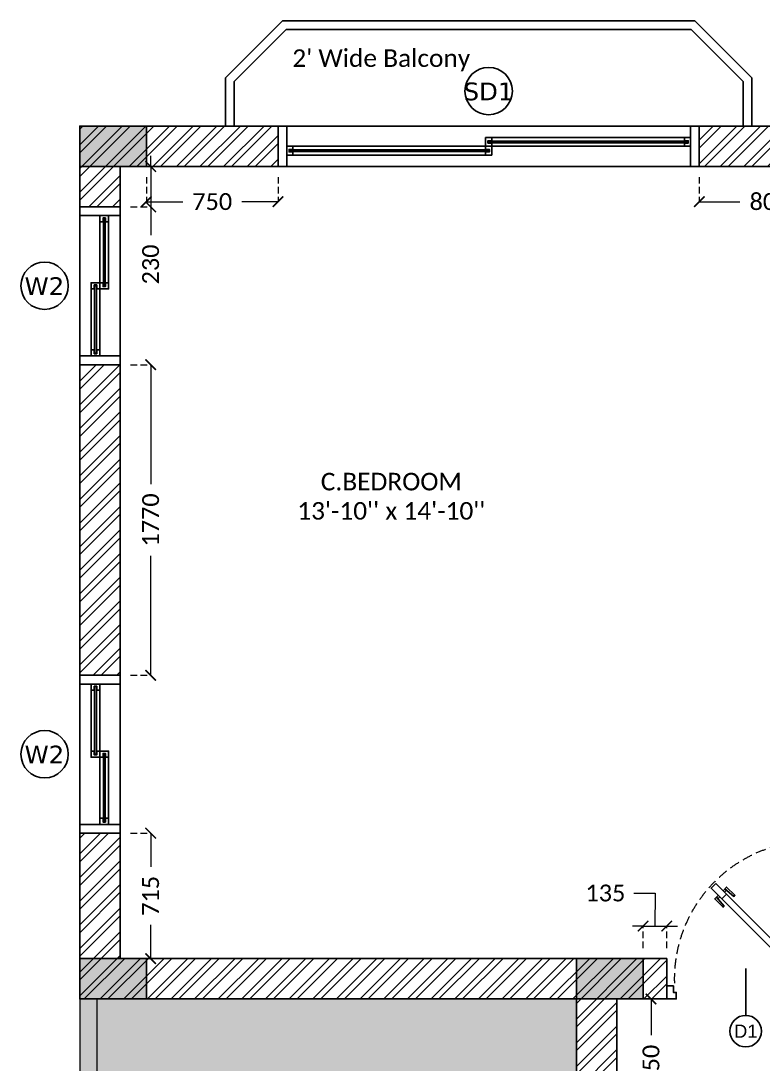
# Model space of a CAD drawing. Header units: millimetres. Extents: x -15000 to 115650, y -17045 to 28620.
# Drawn here: x 43215 to 47444, y 8273 to 14220 of the extents above; entities that cross this region are included whole.
import ezdxf
from ezdxf.enums import TextEntityAlignment as Align

# ---------------------------------------------------------------- set-up
doc = ezdxf.new("R2010")
doc.units = ezdxf.units.MM
doc.header["$LTSCALE"] = 150
doc.linetypes.add('3BHK-W(SB)$0$HIDDEN', pattern=[0.375, 0.25, -0.125])
doc.linetypes.add('DASHED', pattern=[0.75, 0.5, -0.25])
for name, color, linetype in [('ad-Column', 3, 'Continuous'), ('ad-Column Hatch', 125, 'Continuous'), ('ad-Door', 11, 'Continuous'), ('ad-Elevation 10', 8, 'Continuous'), ('ad-Furniture', 8, 'Continuous'), ('ad-Railing', 6, 'Continuous'), ('ad-Text main', 7, 'Continuous'), ('ad-Text Main_Door&window Label', 7, 'Continuous'), ('ad-Wall', 240, 'Continuous'), ('ad-Wall hatch', 8, 'Continuous')]:
    doc.layers.add(name, color=color, linetype=linetype)
doc.layers.add('ad-Dimension', color=5, linetype='Continuous', lineweight=0, true_color=0x0000ff)
doc.layers.add('ad-Glass Sectionline', color=140, linetype='Continuous', true_color=0x00bfff)
doc.layers.add('ad-Verandah', color=7, linetype='Continuous', true_color=0xa57c52)
doc.layers.get('ad-Furniture').off()
doc.styles.add('6 U T S R N_Typical Floor Plan$0$3BHK-E(NB)$0$grid_text', font='verdana.ttf', dxfattribs={"width": 0.9})
doc.styles.add('New Text Style', font='arial.ttf', dxfattribs={"height": 100})
doc.styles.get("Standard").update_dxf_attribs({"font": 'calibril.ttf'})
doc.dimstyles.new('A-75-DIM-INT (Framing)', dxfattribs={"dimscale": 100, "dimtxt": 0.8, "dimasz": 0.5, "dimexe": 0, "dimexo": 0.5, "dimgap": 0.5, "dimtad": 0, "dimdec": 0, "dimdsep": 46, "dimtxsty": 'Standard', "dimblk": 'ARCHTICK', "dimcen": 0.025, "dimclrd": 256, "dimclre": 256, "dimclrt": 256, "dimazin": 2, "dimtfac": 1, "dimtdec": 0, "dimtmove": 1, "dimatfit": 0, "dimldrblk": 'ARCHTICK', "dimfxl": 1, "dimtfill": 1, "dimtolj": 1, "dimtzin": 0, "dimarcsym": 0})

# ---------------------------------------------------------------- blocks, each defined once
blk = doc.blocks.new('_ArchTick')
at = {"color": 0, "linetype": 'ByBlock', "const_width": 0.15}
blk.add_lwpolyline([(-0.5, -0.5), (0.5, 0.5)], dxfattribs=at)
blk = doc.blocks.new('*D13')
at = {"layer": 'ad-Dimension', "lineweight": -2}
for p, q in [((404.5, -230), (404.5, -170)), ((404.5, -230), (404.5, -460)), ((404.5, -460), (404.5, -621.2)), ((404.5, -460), (404.5, -520))]:
    blk.add_line(p, q, dxfattribs=at)
at = {"layer": 'ad-Dimension', "linetype": '3BHK-W(SB)$0$HIDDEN', "lineweight": -2}
for p, q in [((290, -230), (404.5, -230)), ((290, -460), (404.5, -460))]:
    blk.add_line(p, q, dxfattribs=at)
at = {"layer": 'Defpoints', "color": 0}
for p in [(230, -230), (230, -460), (404.5, -460)]:
    blk.add_point(p, dxfattribs=at)
at = {"layer": 'ad-Dimension', "lineweight": -2, "xscale": 60, "yscale": 60, "zscale": 60}
for p, rotation in [((404.5, -230), 270), ((404.5, -460), 90)]:
    blk.add_blockref('_ArchTick', p, dxfattribs=dict(at, rotation=rotation))
at = {"layer": 'ad-Dimension', "insert": (404.5, -788.5), "char_height": 96, "attachment_point": 5, "rotation": 90, "bg_fill": 3, "box_fill_scale": 1.1, "bg_fill_color": 257, "bg_fill_transparency": 0}
blk.add_mtext('\\A1;230', dxfattribs=at)
blk = doc.blocks.new('*D14')
at = {"layer": 'ad-Dimension', "linetype": '3BHK-W(SB)$0$HIDDEN', "lineweight": -2}
for p, q in [((290, -1360), (404.5, -1360)), ((290, -3130), (404.5, -3130))]:
    blk.add_line(p, q, dxfattribs=at)
at = {"layer": 'ad-Dimension', "lineweight": -2}
for p, q in [((404.5, -1360), (404.5, -2041.6)), ((404.5, -3130), (404.5, -2448.4))]:
    blk.add_line(p, q, dxfattribs=at)
at = {"layer": 'Defpoints', "color": 0}
for p in [(230, -1360), (230, -3130), (404.5, -3130)]:
    blk.add_point(p, dxfattribs=at)
at = {"layer": 'ad-Dimension', "lineweight": -2, "xscale": 60, "yscale": 60, "zscale": 60}
for p, rotation in [((404.5, -1360), 90), ((404.5, -3130), 270)]:
    blk.add_blockref('_ArchTick', p, dxfattribs=dict(at, rotation=rotation))
at = {"layer": 'ad-Dimension', "insert": (404.5, -2245), "char_height": 96, "attachment_point": 5, "rotation": 90, "bg_fill": 3, "box_fill_scale": 1.1, "bg_fill_color": 257, "bg_fill_transparency": 0}
blk.add_mtext('\\A1;1770', dxfattribs=at)
blk = doc.blocks.new('*D16')
at = {"layer": 'ad-Dimension', "linetype": '3BHK-W(SB)$0$HIDDEN', "lineweight": -2}
for p, q in [((290, -4030), (404.5, -4030)), ((290, -4745), (404.5, -4745))]:
    blk.add_line(p, q, dxfattribs=at)
at = {"layer": 'ad-Dimension', "lineweight": -2}
for p, q in [((404.5, -4030), (404.5, -4221.5)), ((404.5, -4745), (404.5, -4553.5))]:
    blk.add_line(p, q, dxfattribs=at)
at = {"layer": 'Defpoints', "color": 0}
for p in [(230, -4030), (230, -4745), (404.5, -4745)]:
    blk.add_point(p, dxfattribs=at)
at = {"layer": 'ad-Dimension', "lineweight": -2, "xscale": 60, "yscale": 60, "zscale": 60}
for p, rotation in [((404.5, -4030), 90), ((404.5, -4745), 270)]:
    blk.add_blockref('_ArchTick', p, dxfattribs=dict(at, rotation=rotation))
at = {"layer": 'ad-Dimension', "insert": (404.5, -4387.5), "char_height": 96, "attachment_point": 5, "rotation": 90, "bg_fill": 3, "box_fill_scale": 1.1, "bg_fill_color": 257, "bg_fill_transparency": 0}
blk.add_mtext('\\A1;715', dxfattribs=at)
blk = doc.blocks.new('*D20')
at = {"layer": 'ad-Dimension', "linetype": '3BHK-W(SB)$0$HIDDEN', "lineweight": -2}
for p, q in [((3120, -4975), (3255.1, -4975)), ((3120, -5725), (3255.1, -5725))]:
    blk.add_line(p, q, dxfattribs=at)
at = {"layer": 'ad-Dimension', "lineweight": -2}
for p, q in [((3255.1, -4975), (3255.1, -5181.9)), ((3255.1, -5725), (3255.1, -5518.1))]:
    blk.add_line(p, q, dxfattribs=at)
at = {"layer": 'Defpoints', "color": 0}
for p in [(3060, -4975), (3060, -5725), (3255.1, -5725)]:
    blk.add_point(p, dxfattribs=at)
at = {"layer": 'ad-Dimension', "lineweight": -2, "xscale": 60, "yscale": 60, "zscale": 60}
for p, rotation in [((3255.1, -4975), 90), ((3255.1, -5725), 270)]:
    blk.add_blockref('_ArchTick', p, dxfattribs=dict(at, rotation=rotation))
at = {"layer": 'ad-Dimension', "insert": (3255.1, -5350), "char_height": 96, "attachment_point": 5, "rotation": 90, "bg_fill": 3, "box_fill_scale": 1.1, "bg_fill_color": 257, "bg_fill_transparency": 0}
blk.add_mtext('\\A1;750', dxfattribs=at)
blk = doc.blocks.new('*D27')
at = {"layer": 'ad-Dimension', "linetype": '3BHK-W(SB)$0$HIDDEN', "lineweight": -2}
for p, q in [((380, -290), (380, -430.7)), ((1130, -290), (1130, -430.7))]:
    blk.add_line(p, q, dxfattribs=at)
at = {"layer": 'ad-Dimension', "lineweight": -2}
for p, q in [((380, -430.7), (586.9, -430.7)), ((1130, -430.7), (923.1, -430.7))]:
    blk.add_line(p, q, dxfattribs=at)
at = {"layer": 'Defpoints', "color": 0}
for p in [(380, -230), (1130, -230), (1130, -430.7)]:
    blk.add_point(p, dxfattribs=at)
at = {"layer": 'ad-Dimension', "lineweight": -2, "xscale": 60, "yscale": 60, "zscale": 60, "rotation": 180}
blk.add_blockref('_ArchTick', (380, -430.7), dxfattribs=at)
at = {"layer": 'ad-Dimension', "lineweight": -2, "xscale": 60, "yscale": 60, "zscale": 60}
blk.add_blockref('_ArchTick', (1130, -430.7), dxfattribs=at)
at = {"layer": 'ad-Dimension', "insert": (755, -430.7), "char_height": 96, "attachment_point": 5, "bg_fill": 3, "box_fill_scale": 1.1, "bg_fill_color": 257, "bg_fill_transparency": 0}
blk.add_mtext('\\A1;750', dxfattribs=at)
blk = doc.blocks.new('*D28')
at = {"layer": 'ad-Dimension', "linetype": '3BHK-W(SB)$0$HIDDEN', "lineweight": -2}
for p, q in [((3530, -290), (3530, -430.7)), ((4330, -290), (4330, -430.7))]:
    blk.add_line(p, q, dxfattribs=at)
at = {"layer": 'ad-Dimension', "lineweight": -2}
for p, q in [((3530, -430.7), (3761.4, -430.7)), ((4330, -430.7), (4098.6, -430.7))]:
    blk.add_line(p, q, dxfattribs=at)
at = {"layer": 'Defpoints', "color": 0}
for p in [(3530, -230), (4330, -230), (4330, -430.7)]:
    blk.add_point(p, dxfattribs=at)
at = {"layer": 'ad-Dimension', "lineweight": -2, "xscale": 60, "yscale": 60, "zscale": 60, "rotation": 180}
blk.add_blockref('_ArchTick', (3530, -430.7), dxfattribs=at)
at = {"layer": 'ad-Dimension', "lineweight": -2, "xscale": 60, "yscale": 60, "zscale": 60}
blk.add_blockref('_ArchTick', (4330, -430.7), dxfattribs=at)
at = {"layer": 'ad-Dimension', "insert": (3930, -430.7), "char_height": 96, "attachment_point": 5, "bg_fill": 3, "box_fill_scale": 1.1, "bg_fill_color": 257, "bg_fill_transparency": 0}
blk.add_mtext('\\A1;800', dxfattribs=at)
blk = doc.blocks.new('*D34')
at = {"layer": 'ad-Dimension', "lineweight": -2}
for p, q in [((3157.9, -4371.6), (3277.9, -4371.6)), ((3277.9, -4371.6), (3277.5, -4559.6)), ((3210, -4559.6), (3150, -4559.6)), ((3210, -4559.6), (3345, -4559.6)), ((3345, -4559.6), (3405, -4559.6))]:
    blk.add_line(p, q, dxfattribs=at)
at = {"layer": 'ad-Dimension', "linetype": '3BHK-W(SB)$0$HIDDEN', "lineweight": -2}
for p, q in [((3210, -4685), (3210, -4559.6)), ((3345, -4685), (3345, -4559.6))]:
    blk.add_line(p, q, dxfattribs=at)
at = {"layer": 'Defpoints', "color": 0}
for p in [(3345, -4559.6), (3210, -4745), (3345, -4745)]:
    blk.add_point(p, dxfattribs=at)
at = {"layer": 'ad-Dimension', "lineweight": -2, "xscale": 60, "yscale": 60, "zscale": 60}
blk.add_blockref('_ArchTick', (3210, -4559.6), dxfattribs=at)
at = {"layer": 'ad-Dimension', "lineweight": -2, "xscale": 60, "yscale": 60, "zscale": 60, "rotation": 180}
blk.add_blockref('_ArchTick', (3345, -4559.6), dxfattribs=at)
at = {"layer": 'ad-Dimension', "insert": (2994.9, -4371.6), "char_height": 96, "attachment_point": 5, "bg_fill": 3, "box_fill_scale": 1.1, "bg_fill_color": 257, "bg_fill_transparency": 0}
blk.add_mtext('\\A1;135', dxfattribs=at)
blk = doc.blocks.new('zw$3E22')
at = {"transparency": 33554559}
h = blk.add_hatch(color=43, dxfattribs=at)
h.dxf.hatch_style = 1
h.paths.add_polyline_path([(-2830, -750), (0, -750), (0, -650), (-2730, -650), (-2730, 0), (-2830, 0)])
at = {"layer": 'ad-Wall hatch', "transparency": 33554483}
h = blk.add_hatch(color=74, dxfattribs=at)
h.dxf.hatch_style = 1
h.paths.add_polyline_path([(-2730, 0), (0, 0), (0, -650), (-2730, -650)])
at = {"layer": 'ad-Verandah', "lineweight": 9}
for points in [[(-2830, -750), (0, -750), (0, -650), (-2730, -650), (-2730, 0), (-2830, 0)], [(-2730, 0), (0, 0), (0, -650), (-2730, -650)]]:
    blk.add_lwpolyline(points, close=True, dxfattribs=at)
blk = doc.blocks.new('ldscpe')
blk.add_blockref('zw$3E22', (2830, -4975))
blk = doc.blocks.new('zw$EEF9')
at = {"layer": 'ad-Glass Sectionline'}
for points in [[(-28.2, -34.6), (28.2, 34.6)], [(-26.8, -5.8), (-3.4, 23.4)], [(-0.3, -27.4), (23.6, 1.4)]]:
    blk.add_lwpolyline(points, dxfattribs=at)
blk = doc.blocks.new('$ZCDB_AUDIT_GENERATED_1E8537')
at = {"layer": 'ad-Elevation 10'}
blk.add_lwpolyline([(0, -2980), (3365, -2980), (3365, 0), (0, 0)], close=True, dxfattribs=at)
at = {"layer": 'ad-Elevation 10', "linetype": 'DASHED'}
for points in [[(100, -2880), (3265, -2880), (3265, -100), (100, -100)], [(1071.7, -100), (1171.7, -100), (1171.7, -2880), (1071.7, -2880)], [(2193.3, -100), (2293.3, -100), (2293.3, -2880), (2193.3, -2880)], [(100, -943.3), (3265, -943.3), (3265, -1043.3), (100, -1043.3)], [(100, -1936.7), (3265, -1936.7), (3265, -2036.7), (100, -2036.7)]]:
    blk.add_lwpolyline(points, close=True, dxfattribs=at)
at = {"layer": 'ad-Glass Sectionline', "transparency": 33554585}
for points in [[(115, -115), (1056.7, -115), (1056.7, -928.3), (115, -928.3)], [(1186.7, -115), (2178.3, -115), (2178.3, -928.3), (1186.7, -928.3)], [(2308.3, -115), (3250, -115), (3250, -928.3), (2308.3, -928.3)], [(115, -1058.3), (1056.7, -1058.3), (1056.7, -1921.7), (115, -1921.7)], [(1186.7, -1058.3), (2178.3, -1058.3), (2178.3, -1921.7), (1186.7, -1921.7)], [(2308.3, -1058.3), (3250, -1058.3), (3250, -1921.7), (2308.3, -1921.7)], [(1056.7, -2051.7), (115, -2051.7), (115, -2865), (1056.7, -2865)], [(1186.7, -2051.7), (2178.3, -2051.7), (2178.3, -2865), (1186.7, -2865)], [(2308.3, -2051.7), (3250, -2051.7), (3250, -2865), (2308.3, -2865)]]:
    blk.add_lwpolyline(points, close=True, dxfattribs=at)
for p in [(585.8, -521.7), (1682.5, -521.7), (2779.2, -521.7), (585.8, -1490), (1682.4, -1488.3), (2779.2, -1490), (585.8, -2458.3), (1682.5, -2458.3), (2779.2, -2458.3)]:
    blk.add_blockref('zw$EEF9', p)
blk = doc.blocks.new('$ZCDB_AUDIT_GENERATED_1E8529')
at = {"true_color": 0x7f5f3f, "transparency": 33554610}
h = blk.add_hatch(dxfattribs=at)
h.set_pattern_fill('DOTS', color=37, scale=20, angle=360)
h.set_pattern_definition([(360, (-800139.518, 271344.397), (15.875, 31.75), [0, -31.75])])
h.paths.add_polyline_path([(450, -2530), (2915, -2530), (2915, -450), (450, -450)])
at = {"layer": 'ad-Elevation 10'}
blk.add_lwpolyline([(450, -2530), (2915, -2530), (2915, -450), (450, -450)], close=True, dxfattribs=at)
blk.add_blockref('$ZCDB_AUDIT_GENERATED_1E8537', (0, 0))
at = {"layer": 'ad-Text main', "insert": (1682.5, 80.9), "char_height": 80, "width": 1164.819, "attachment_point": 5}
blk.add_mtext('SKYLIGHT ABOVE', dxfattribs=at)
blk = doc.blocks.new('Furn')
at = {"layer": 'ad-Furniture', "rotation": 359.9999999999996}
blk.add_blockref('$ZCDB_AUDIT_GENERATED_1E8529', (-8510, -5435), dxfattribs=at)
blk = doc.blocks.new('*U161')
for p, q in [((-8.3, -111.1), (-41.7, -111.1)), ((-25, -127.8), (-25, -94.4)), ((-811.3, -760.8), (-796.4, -775.7)), ((-746.2, -826), (-761.1, -811.1))]:
    blk.add_line(p, q)
for points in [[(-1150, -100), (-1150, -50), (-1128.6, -50), (-1128.6, -35.7), (-1128.6, 0), (-1200, 0), (-1200, -100)], [(-50, -100), (0, -100), (0, 0), (-71.4, 0), (-71.4, -35.7), (-71.4, -50), (-50, -50)], [(-50, -100), (-130.8, -180.8), (-166.2, -145.5), (-85.4, -64.6)], [(-130.8, -180.8), (-747, -797), (-782.4, -761.6), (-166.2, -145.5)], [(-827.8, -877.8), (-747, -797), (-782.4, -761.6), (-863.2, -842.5)]]:
    blk.add_lwpolyline(points, close=True)
for points in [[(-808.2, -787.5), (-835.7, -760), (-772.9, -697.2), (-765, -705), (-822, -773.7)], [(-772.8, -822.8), (-745.4, -850.3), (-682.5, -787.5), (-690.4, -779.7), (-759, -836.7)]]:
    blk.add_lwpolyline(points)
blk.add_circle((-25, -111.1), 11.1)
at = {"color": 8, "linetype": 'DASHED', "lineweight": 0}
blk.add_arc((-93.1, -153.1), 1047.4, 178.18808, 271.81192, dxfattribs=at)
at = {"layer": 'ad-Text Main_Door&window Label'}
blk.add_line((-600, 125), (-600, -230), dxfattribs=at)
blk.add_circle((-600.3, 245), 120, dxfattribs=at)
at = {"layer": 'ad-Text Main_Door&window Label', "style": 'New Text Style'}
blk.add_attdef('D1', text='', height=100, dxfattribs=at).set_placement((-600.3, 245), align=Align.MIDDLE_CENTER)
blk = doc.blocks.new('$ZCDB_AUDIT_GENERATED_C77D')
blk.add_wipeout([(0, 230), (2400, 230), (2400, 0), (0, 0)]).dxf.layer = 'ad-Elevation 10'
at = {"layer": 'ad-Elevation 10'}
for points in [[(2400, 230), (0, 230)], [(2400, 0), (0, 0)]]:
    blk.add_lwpolyline(points, dxfattribs=at)
for points in [[(50, 0), (50, 230), (0, 230), (0, 0)], [(2350, 0), (2400, 0), (2400, 230), (2350, 230)], [(1217.5, 133), (1217.5, 115), (1182.5, 115), (1182.5, 165), (1217.5, 165), (1217.5, 147), (1195.5, 147), (1195.5, 133)], [(2315, 133), (2315, 115), (2350, 115), (2350, 165), (2315, 165), (2315, 147), (2337, 147), (2337, 133)], [(85, 83), (85, 65), (50, 65), (50, 115), (85, 115), (85, 97), (63, 97), (63, 83)], [(1182.5, 83), (1182.5, 65), (1217.5, 65), (1217.5, 115), (1182.5, 115), (1182.5, 97), (1204.5, 97), (1204.5, 83)]]:
    blk.add_lwpolyline(points, close=True, dxfattribs=at)
at = {"layer": 'ad-Glass Sectionline'}
for points in [[(1200, 145), (2335, 145), (2335, 135), (1200, 135)], [(1200, 95), (65, 95), (65, 85), (1200, 85)]]:
    blk.add_lwpolyline(points, close=True, dxfattribs=at)
for points in [[(1217.5, 165), (2315, 165)], [(1182.5, 115), (85, 115)], [(1182.5, 65), (85, 65)], [(1217.5, 115), (2315, 115)]]:
    blk.add_lwpolyline(points, dxfattribs=at)
blk = doc.blocks.new('*U151')
blk.add_blockref('$ZCDB_AUDIT_GENERATED_C77D', (0, 0))
blk = doc.blocks.new('$ZCDB_AUDIT_GENERATED_C7DC')
blk.add_wipeout([(0, 230), (900, 230), (900, 0), (0, 0)]).dxf.layer = 'ad-Elevation 10'
at = {"layer": 'ad-Elevation 10'}
for points in [[(900, 230), (0, 230)], [(900, 0), (0, 0)]]:
    blk.add_lwpolyline(points, dxfattribs=at)
for points in [[(50, 0), (50, 230), (0, 230), (0, 0)], [(850, 0), (900, 0), (900, 230), (850, 230)], [(467.5, 133), (467.5, 115), (432.5, 115), (432.5, 165), (467.5, 165), (467.5, 147), (445.5, 147), (445.5, 133)], [(815, 133), (815, 115), (850, 115), (850, 165), (815, 165), (815, 147), (837, 147), (837, 133)], [(85, 83), (85, 65), (50, 65), (50, 115), (85, 115), (85, 97), (63, 97), (63, 83)], [(432.5, 83), (432.5, 65), (467.5, 65), (467.5, 115), (432.5, 115), (432.5, 97), (454.5, 97), (454.5, 83)]]:
    blk.add_lwpolyline(points, close=True, dxfattribs=at)
at = {"layer": 'ad-Glass Sectionline'}
for points in [[(450, 145), (835, 145), (835, 135), (450, 135)], [(450, 95), (65, 95), (65, 85), (450, 85)]]:
    blk.add_lwpolyline(points, close=True, dxfattribs=at)
for points in [[(467.5, 165), (815, 165)], [(432.5, 115), (85, 115)], [(432.5, 65), (85, 65)], [(467.5, 115), (815, 115)]]:
    blk.add_lwpolyline(points, dxfattribs=at)
blk = doc.blocks.new('*U150')
blk.add_blockref('$ZCDB_AUDIT_GENERATED_C7DC', (0, 0))
blk = doc.blocks.new('walls')
at = {"layer": 'ad-Wall hatch', "transparency": 33554610}
h = blk.add_hatch(dxfattribs=at)
h.set_pattern_fill('ANSI32', color=256, scale=10)
h.set_pattern_definition([(45, (-1040635.14, 674820.02), (-67.351921, 67.351921), []), (45, (-1040590.24, 674820.02), (-67.351921, 67.351921), [])])
h.paths.add_polyline_path([(12120, 13620), (12120, 10220), (11890, 10220), (11890, 13390), (7240, 13390), (7240, 8645), (4245, 8645), (4245, 8875), (4330, 8875), (4330, 9475), (4560, 9475), (4560, 8875), (7010, 8875), (7010, 10385), (6360, 10385), (6360, 10615), (7010, 10615), (7010, 13390), (4560, 13390), (4560, 10615), (5560, 10615), (5560, 10385), (4330, 10385), (4330, 13390), (230, 13390), (230, 8875), (3345, 8875), (3345, 8645), (3060, 8645), (3060, 4745), (3345, 4745), (3345, 4515), (230, 4515), (230, 230), (4880, 230), (4880, 3075), (6060, 3075), (6060, 2845), (5110, 2845), (5110, 230), (8310, 230), (8310, 2845), (6860, 2845), (6860, 3075), (8310, 3075), (8310, 4515), (5110, 4515), (5110, 3915), (4880, 3915), (4880, 4515), (4245, 4515), (4245, 4745), (8540, 4745), (8540, 230), (9240, 230), (9240, 0), (0, 0), (0, 4745), (2830, 4745), (2830, 8645), (0, 8645), (0, 13620)])
at = {"layer": 'ad-Railing'}
for points in [[(830, 13620), (830, 13895), (1155, 14220), (3505, 14220), (3830, 13895), (3830, 13620)], [(880, 13620), (880, 13874.3), (1175.7, 14170), (3484.3, 14170), (3780, 13874.3), (3780, 13620)]]:
    blk.add_lwpolyline(points, dxfattribs=at)
at = {"layer": 'ad-Door', "ltscale": 5}
ref = blk.add_blockref('*U161', (4245, 8645), dxfattribs=dict(at, xscale=-0.7499999997027537, yscale=0.7499999997027537, zscale=0.7499999997027537, rotation=179.9999999999998))
ref.add_attrib('D1', 'D1', dxfattribs={"layer": 'ad-Text Main_Door&window Label', "height": 75, "rotation": 360, "style": 'New Text Style'}).set_placement((3794.8, 8461.3), align=Align.MIDDLE_CENTER)
blk.add_blockref('*U151', (1130, 13390))
at = {"xscale": -1, "rotation": 89.9999999999997}
blk.add_blockref('*U150', (230, 13160), dxfattribs=at)
at = {"rotation": 90}
blk.add_blockref('*U150', (230, 9590), dxfattribs=at)
at = {"layer": 'ad-Wall'}
for points in [[(4330, 13390), (230, 13390), (230, 8875), (3345, 8875), (3345, 8645), (3060, 8645), (3060, 4745)], [(2830, 4745), (2830, 8645), (0, 8645), (0, 13620), (12120, 13620)]]:
    blk.add_lwpolyline(points, dxfattribs=at)
blk = doc.blocks.new('6 U T S R N_Typical Floor Plan$0$ad_Window Tag')
blk.add_circle((0, 0), 150)
at = {"style": '6 U T S R N_Typical Floor Plan$0$3BHK-E(NB)$0$grid_text', "width": 0.9}
blk.add_attdef('D1', text='', height=125, dxfattribs=at).set_placement((0, 0), align=Align.MIDDLE_CENTER)
blk = doc.blocks.new('Text')
at = {"layer": 'ad-Text Main_Door&window Label'}
ref = blk.add_blockref('6 U T S R N_Typical Floor Plan$0$ad_Window Tag', (-200, 12710), dxfattribs=dict(at, xscale=-0.9, yscale=0.9, zscale=0.9))
ref.add_attrib('D1', 'W2', dxfattribs={"height": 101.25, "rotation": 1800, "style": '6 U T S R N_Typical Floor Plan$0$3BHK-E(NB)$0$grid_text'}).set_placement((-201, 12707.9), align=Align.MIDDLE_CENTER)
ref = blk.add_blockref('6 U T S R N_Typical Floor Plan$0$ad_Window Tag', (-200, 10040), dxfattribs=dict(at, xscale=-0.9, yscale=0.9, zscale=0.9))
ref.add_attrib('D1', 'W2', dxfattribs={"height": 101.25, "rotation": 1800, "style": '6 U T S R N_Typical Floor Plan$0$3BHK-E(NB)$0$grid_text'}).set_placement((-201, 10037.9), align=Align.MIDDLE_CENTER)
at = {"layer": 'ad-Text main', "char_height": 100, "attachment_point": 5, "bg_fill": 2}
for s, insert, width in [("\\pxqd;2' Wide Balcony", (2330, 13995), 2237.11), ("C.BEDROOM^J13'-10'' x 14'-10''", (1775.4, 11509.9), 1424.195)]:
    blk.add_mtext(s, dxfattribs=dict(at, insert=insert, width=width))
at = {"layer": 'ad-Text Main_Door&window Label'}
ref = blk.add_blockref('6 U T S R N_Typical Floor Plan$0$ad_Window Tag', (2330, 13820), dxfattribs=dict(at, xscale=-0.9, yscale=0.9, zscale=0.9))
ref.add_attrib('D1', 'SD1', dxfattribs={"height": 101.25, "rotation": 1800, "style": '6 U T S R N_Typical Floor Plan$0$3BHK-E(NB)$0$grid_text'}).set_placement((2329, 13817.9), align=Align.MIDDLE_CENTER)
blk = doc.blocks.new('zw$6AA0')
at = {"layer": 'ad-Column Hatch', "transparency": 33554687}
h = blk.add_hatch(color=256, dxfattribs=at)
h.dxf.hatch_style = 1
h.paths.add_polyline_path([(0, -230), (380, -230), (380, 0), (0, 0)])
at = {"layer": 'ad-Column'}
blk.add_lwpolyline([(0, -230), (380, -230), (380, 0), (0, 0)], close=True, dxfattribs=at)
blk = doc.blocks.new('1625E_Columns P30')
at = {"layer": 'ad-Column', "rotation": 359.9999999999993}
blk.add_blockref('zw$6AA0', (0, 13620), dxfattribs=at)
at = {"layer": 'ad-Column', "xscale": -1}
for p, rotation in [((0, 8645), 179.9999999999998), ((3210, 8875), 359.9999999999997)]:
    blk.add_blockref('zw$6AA0', p, dxfattribs=dict(at, rotation=rotation))
blk = doc.blocks.new('dim')
at = {"layer": 'ad-Dimension'}
for base, p1, p2, picture, middle in [((1130, -430.7), (380, -230), (1130, -230), '*D27', (755, -430.7)), ((4330, -430.7), (3530, -230), (4330, -230), '*D28', (3930, -430.7))]:
    dim = blk.add_linear_dim(base=base, p1=p1, p2=p2, dimstyle='A-75-DIM-INT (Framing)', override={"dimscale": 120, "dimblk": 'ArchTick', "dimfxl": 10, "dimtfill": 1, "dimtfillclr": 0}, dxfattribs=at)
    dim.commit()
    dim.dimension.update_dxf_attribs({"geometry": picture, "text_midpoint": middle})
for base, p1, p2, picture, middle in [((404.5, -3130), (230, -1360), (230, -3130), '*D14', (404.5, -2245)), ((404.5, -4745), (230, -4030), (230, -4745), '*D16', (404.5, -4387.5)), ((3255.1, -5725), (3060, -4975), (3060, -5725), '*D20', (3255.1, -5350))]:
    dim = blk.add_linear_dim(base=base, p1=p1, p2=p2, angle=90, dimstyle='A-75-DIM-INT (Framing)', override={"dimscale": 120, "dimblk": 'ArchTick', "dimfxl": 10, "dimtfill": 1, "dimtfillclr": 0}, dxfattribs=at)
    dim.commit()
    dim.dimension.update_dxf_attribs({"geometry": picture, "text_midpoint": middle})
dim = blk.add_linear_dim(base=(3345, -4559.6), p1=(3210, -4745), p2=(3345, -4745), dimstyle='A-75-DIM-INT (Framing)', override={"dimscale": 120, "dimblk": 'ArchTick', "dimfxl": 10, "dimtfill": 1, "dimtfillclr": 0}, dxfattribs=at)
dim.commit()
dim.dimension.update_dxf_attribs({"geometry": '*D34', "text_midpoint": (3097.9, -4371.6), "dimtype": 128})
dim = blk.add_linear_dim(base=(404.5, -460), p1=(230, -230), p2=(230, -460), angle=90, dimstyle='A-75-DIM-INT (Framing)', override={"dimscale": 120, "dimblk": 'ArchTick', "dimfxl": 10, "dimtfill": 1, "dimtfillclr": 0}, dxfattribs=at)
dim.commit()
dim.dimension.update_dxf_attribs({"geometry": '*D13', "text_midpoint": (404.5, -788.5), "dimtype": 128})

msp = doc.modelspace()

# ---------------------------------------------------------------- block references
at = {"layer": 'ad-Dimension'}
msp.add_blockref('dim', (43550, 13620), dxfattribs=at)

# ---------------------------------------------------------------- next in the draw order: block references
at = {"layer": 'ad-Verandah'}
msp.add_blockref('ldscpe', (43550, 13620), dxfattribs=at)

# ---------------------------------------------------------------- next in the draw order: block references
at = {"layer": 'ad-Furniture'}
msp.add_blockref('Furn', (55670, 13620), dxfattribs=at)

# ---------------------------------------------------------------- next in the draw order: block references
at = {"layer": 'ad-Wall'}
msp.add_blockref('walls', (43550, 0), dxfattribs=at)

# ---------------------------------------------------------------- next in the draw order: block references
at = {"layer": 'ad-Text main'}
msp.add_blockref('Text', (43550, 0), dxfattribs=at)

# ---------------------------------------------------------------- next in the draw order: block references
msp.add_blockref('1625E_Columns P30', (43550, 0))

doc.saveas('drawing.dxf')
